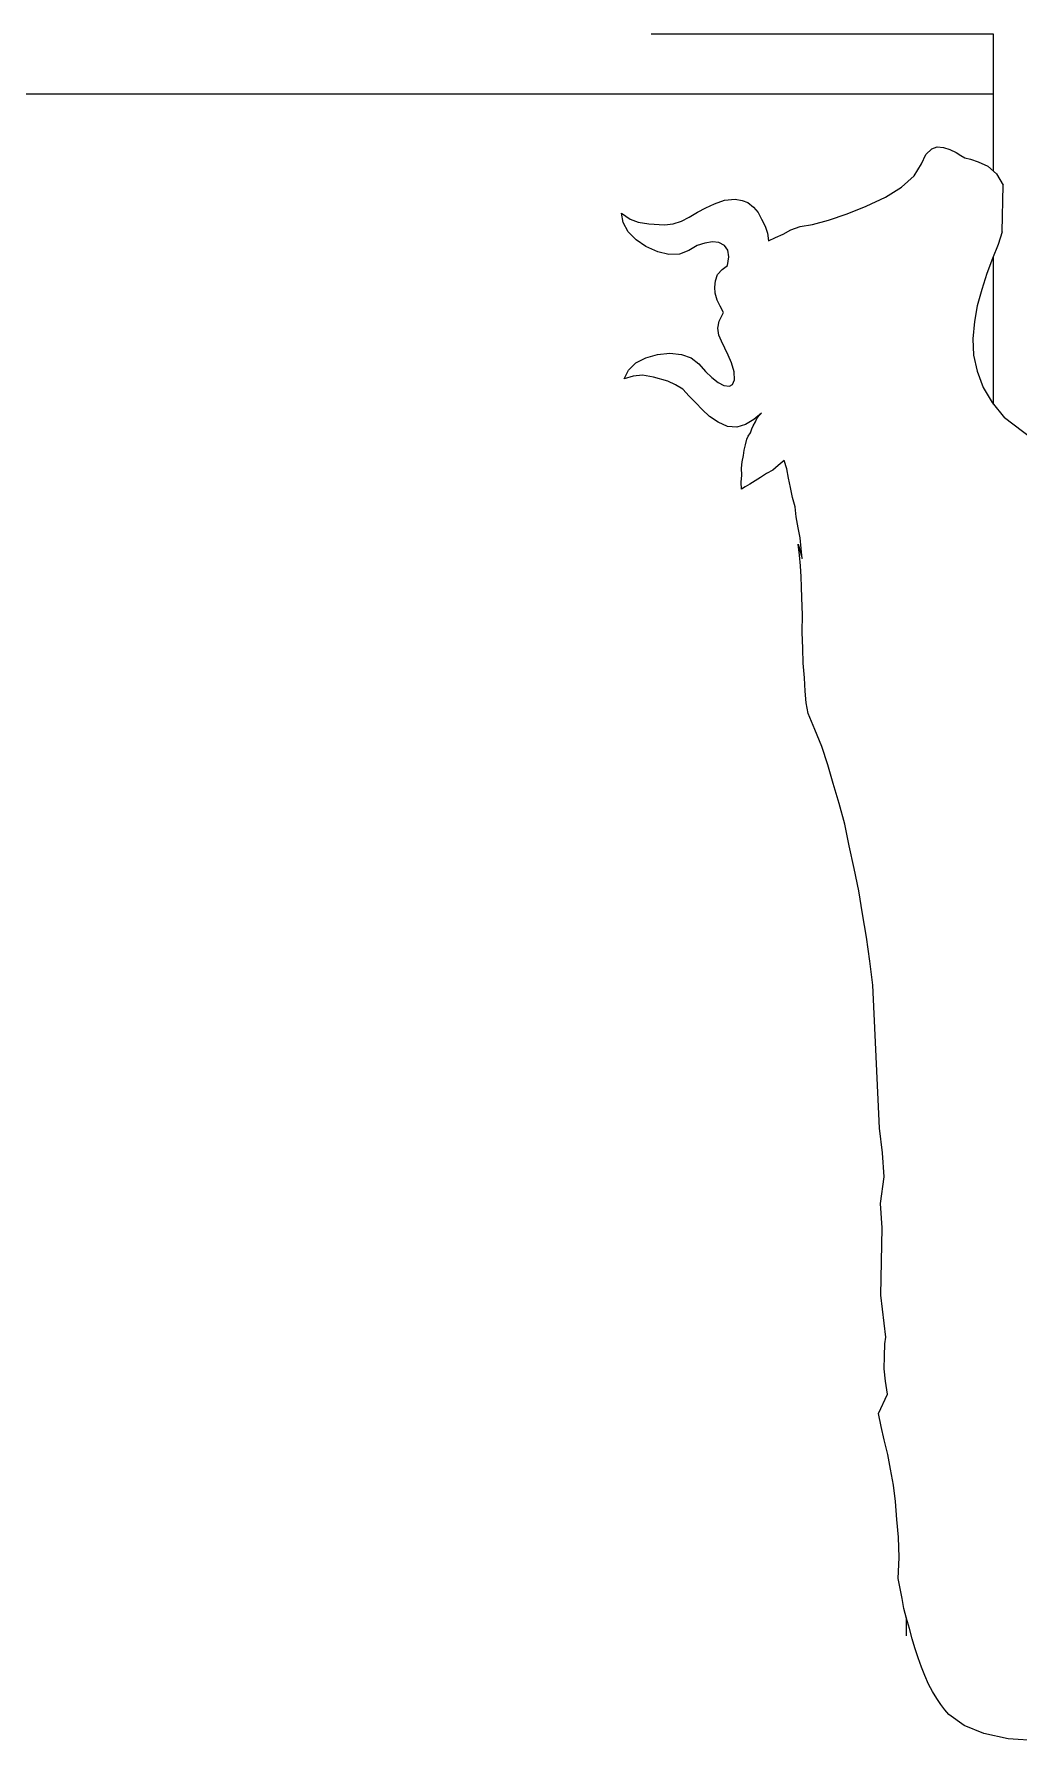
# Model space of a CAD drawing. Header units: millimetres. Extents: x 73 to 57768, y -40361 to 10065.
# Drawn here: x 3649.1 to 3785.6, y 3390.8 to 3627.5 of the extents above; entities that cross this region are included whole.
import ezdxf

# ---------------------------------------------------------------- set-up
doc = ezdxf.new("R2010")
doc.units = ezdxf.units.MM
doc.layers.add('pogled', color=7, linetype='Continuous', lineweight=5, true_color=0x8db1c3)

msp = doc.modelspace()

# ---------------------------------------------------------------- linework, layer by layer
at = {"layer": 'pogled', "linetype": 'Continuous'}
for p, q in [((3782.128, 3627.486), (3734.628, 3627.486)), ((3782.128, 3627.486), (3734.628, 3627.486)), ((3782.128, 3608.492), (3782.128, 3627.486)), ((3782.128, 3608.492), (3782.128, 3627.486)), ((3782.128, 3576.146), (3782.128, 3596.68)), ((3782.128, 3576.146), (3782.128, 3596.68))]:
    msp.add_line(p, q, dxfattribs=at)
at = {"layer": 'pogled'}
for p, q in [((3782.128, 3619.181), (3362.325, 3619.181)), ((3773.585, 3611.594), (3774.332, 3611.836)), ((3773.585, 3611.594), (3774.332, 3611.836)), ((3774.332, 3611.836), (3775.198, 3611.759)), ((3774.332, 3611.836), (3775.198, 3611.759)), ((3771.126, 3607.84), (3772.147, 3609.494)), ((3771.126, 3607.84), (3772.147, 3609.494)), ((3772.147, 3609.494), (3772.749, 3610.81)), ((3772.147, 3609.494), (3772.749, 3610.81)), ((3772.749, 3610.81), (3773.585, 3611.594)), ((3772.749, 3610.81), (3773.585, 3611.594)), ((3775.198, 3611.759), (3776.071, 3611.465)), ((3775.198, 3611.759), (3776.071, 3611.465)), ((3776.071, 3611.465), (3776.948, 3611.064)), ((3776.071, 3611.465), (3776.948, 3611.064)), ((3776.948, 3611.064), (3777.61, 3610.656)), ((3776.948, 3611.064), (3777.61, 3610.656)), ((3777.61, 3610.656), (3778.16, 3610.351)), ((3777.61, 3610.656), (3778.16, 3610.351)), ((3778.16, 3610.351), (3778.922, 3610.162)), ((3778.16, 3610.351), (3778.922, 3610.162)), ((3778.922, 3610.162), (3780.015, 3609.769)), ((3778.922, 3610.162), (3780.015, 3609.769)), ((3780.015, 3609.769), (3781.331, 3609.167)), ((3780.015, 3609.769), (3781.331, 3609.167)), ((3769.347, 3606.267), (3771.126, 3607.84)), ((3769.347, 3606.267), (3771.126, 3607.84)), ((3781.331, 3609.167), (3782.554, 3608.131)), ((3781.331, 3609.167), (3782.554, 3608.131)), ((3782.554, 3608.131), (3783.473, 3606.544)), ((3782.554, 3608.131), (3783.473, 3606.544)), ((3764.475, 3603.615), (3767.128, 3604.894)), ((3764.475, 3603.615), (3767.128, 3604.894)), ((3767.128, 3604.894), (3769.347, 3606.267)), ((3767.128, 3604.894), (3769.347, 3606.267)), ((3783.322, 3600.064), (3783.473, 3606.544)), ((3783.322, 3600.064), (3783.473, 3606.544)), ((3730.779, 3601.359), (3730.518, 3602.645)), ((3730.518, 3602.645), (3731.734, 3601.824)), ((3730.518, 3602.645), (3731.734, 3601.824)), ((3730.779, 3601.359), (3730.518, 3602.645)), ((3739.925, 3602.11), (3741.088, 3602.798)), ((3739.925, 3602.11), (3741.088, 3602.798)), ((3741.088, 3602.798), (3742.254, 3603.378)), ((3741.088, 3602.798), (3742.254, 3603.378)), ((3742.254, 3603.378), (3743.421, 3603.959)), ((3742.254, 3603.378), (3743.421, 3603.959)), ((3743.421, 3603.959), (3744.807, 3604.439)), ((3743.421, 3603.959), (3744.807, 3604.439)), ((3744.807, 3604.439), (3746.312, 3604.599)), ((3744.807, 3604.439), (3746.312, 3604.599)), ((3746.312, 3604.599), (3747.29, 3604.417)), ((3746.312, 3604.599), (3747.29, 3604.417)), ((3747.29, 3604.417), (3748.056, 3604.12)), ((3747.29, 3604.417), (3748.056, 3604.12)), ((3748.056, 3604.12), (3748.833, 3603.5)), ((3748.056, 3604.12), (3748.833, 3603.5)), ((3748.833, 3603.5), (3749.506, 3602.768)), ((3748.833, 3603.5), (3749.506, 3602.768)), ((3749.506, 3602.768), (3749.971, 3601.813)), ((3749.506, 3602.768), (3749.971, 3601.813)), ((3759.255, 3601.706), (3761.815, 3602.551)), ((3759.255, 3601.706), (3761.815, 3602.551)), ((3761.815, 3602.551), (3764.475, 3603.615)), ((3761.815, 3602.551), (3764.475, 3603.615)), ((3731.471, 3600.088), (3730.779, 3601.359)), ((3731.471, 3600.088), (3730.779, 3601.359)), ((3732.59, 3598.94), (3731.471, 3600.088)), ((3732.59, 3598.94), (3731.471, 3600.088)), ((3731.734, 3601.824), (3732.826, 3601.43)), ((3731.734, 3601.824), (3732.826, 3601.43)), ((3732.826, 3601.43), (3734.347, 3601.16)), ((3732.826, 3601.43), (3734.347, 3601.16)), ((3734.347, 3601.16), (3736.51, 3601.019)), ((3734.347, 3601.16), (3736.51, 3601.019)), ((3736.51, 3601.019), (3737.691, 3601.169)), ((3736.51, 3601.019), (3737.691, 3601.169)), ((3737.691, 3601.169), (3738.866, 3601.533)), ((3737.691, 3601.169), (3738.866, 3601.533)), ((3738.866, 3601.533), (3739.925, 3602.11)), ((3738.866, 3601.533), (3739.925, 3602.11)), ((3749.971, 3601.813), (3750.436, 3600.858)), ((3749.971, 3601.813), (3750.436, 3600.858)), ((3750.436, 3600.858), (3750.793, 3599.9)), ((3750.436, 3600.858), (3750.793, 3599.9)), ((3752.956, 3599.759), (3754.015, 3600.336)), ((3752.956, 3599.759), (3754.015, 3600.336)), ((3754.015, 3600.336), (3755.293, 3600.812)), ((3754.015, 3600.336), (3755.293, 3600.812)), ((3755.293, 3600.812), (3757.01, 3601.088)), ((3755.293, 3600.812), (3757.01, 3601.088)), ((3757.01, 3601.088), (3759.255, 3601.706)), ((3757.01, 3601.088), (3759.255, 3601.706)), ((3783.322, 3600.064), (3782.789, 3598.319)), ((3783.322, 3600.064), (3782.789, 3598.319)), ((3733.917, 3598.015), (3732.59, 3598.94)), ((3733.917, 3598.015), (3732.59, 3598.94)), ((3735.56, 3597.317), (3733.917, 3598.015)), ((3735.56, 3597.317), (3733.917, 3598.015)), ((3741.034, 3598.156), (3739.871, 3597.468)), ((3741.034, 3598.156), (3739.871, 3597.468)), ((3742.1, 3598.517), (3741.034, 3598.156)), ((3742.1, 3598.517), (3741.034, 3598.156)), ((3743.174, 3598.662), (3742.1, 3598.517)), ((3743.174, 3598.662), (3742.1, 3598.517)), ((3744.04, 3598.585), (3743.174, 3598.662)), ((3744.04, 3598.585), (3743.174, 3598.662)), ((3744.81, 3598.18), (3744.04, 3598.585)), ((3744.81, 3598.18), (3744.04, 3598.585)), ((3745.264, 3597.548), (3744.81, 3598.18)), ((3745.264, 3597.548), (3744.81, 3598.18)), ((3750.793, 3599.9), (3750.938, 3598.826)), ((3750.793, 3599.9), (3750.938, 3598.826)), ((3750.938, 3598.826), (3751.893, 3599.291)), ((3750.938, 3598.826), (3751.893, 3599.291)), ((3751.893, 3599.291), (3752.956, 3599.759)), ((3751.893, 3599.291), (3752.956, 3599.759)), ((3782.789, 3598.319), (3781.995, 3596.349)), ((3782.789, 3598.319), (3781.995, 3596.349)), ((3737.084, 3596.939), (3735.56, 3597.317)), ((3737.084, 3596.939), (3735.56, 3597.317)), ((3738.593, 3596.992), (3737.084, 3596.939)), ((3738.593, 3596.992), (3737.084, 3596.939)), ((3739.871, 3597.468), (3738.593, 3596.992)), ((3739.871, 3597.468), (3738.593, 3596.992)), ((3744.495, 3594.824), (3745.231, 3595.389)), ((3744.495, 3594.824), (3745.231, 3595.389)), ((3745.231, 3595.389), (3745.405, 3596.582)), ((3745.231, 3595.389), (3745.405, 3596.582)), ((3745.405, 3596.582), (3745.264, 3597.548)), ((3745.405, 3596.582), (3745.264, 3597.548)), ((3781.995, 3596.349), (3781.204, 3594.271)), ((3781.995, 3596.349), (3781.204, 3594.271)), ((3743.501, 3592.415), (3743.578, 3593.281)), ((3743.501, 3592.415), (3743.578, 3593.281)), ((3743.578, 3593.281), (3743.871, 3594.155)), ((3743.578, 3593.281), (3743.871, 3594.155)), ((3743.871, 3594.155), (3744.495, 3594.824)), ((3743.871, 3594.155), (3744.495, 3594.824)), ((3781.204, 3594.271), (3780.525, 3592.089)), ((3781.204, 3594.271), (3780.525, 3592.089)), ((3743.531, 3591.553), (3743.501, 3592.415)), ((3743.531, 3591.553), (3743.501, 3592.415)), ((3743.78, 3590.59), (3743.531, 3591.553)), ((3743.78, 3590.59), (3743.531, 3591.553)), ((3744.241, 3589.743), (3743.78, 3590.59)), ((3744.241, 3589.743), (3743.78, 3590.59)), ((3780.525, 3592.089), (3779.849, 3589.8)), ((3780.525, 3592.089), (3779.849, 3589.8)), ((3744.097, 3587.688), (3744.702, 3588.896)), ((3744.097, 3587.688), (3744.702, 3588.896)), ((3744.702, 3588.896), (3744.241, 3589.743)), ((3744.702, 3588.896), (3744.241, 3589.743)), ((3779.849, 3589.8), (3779.493, 3587.629)), ((3779.849, 3589.8), (3779.493, 3587.629)), ((3743.916, 3586.71), (3744.097, 3587.688)), ((3743.916, 3586.71), (3744.097, 3587.688)), ((3744.057, 3585.744), (3743.916, 3586.71)), ((3744.057, 3585.744), (3743.916, 3586.71)), ((3779.493, 3587.629), (3779.253, 3585.247)), ((3779.493, 3587.629), (3779.253, 3585.247)), ((3744.411, 3584.893), (3744.057, 3585.744)), ((3744.411, 3584.893), (3744.057, 3585.744)), ((3744.876, 3583.938), (3744.411, 3584.893)), ((3744.876, 3583.938), (3744.411, 3584.893)), ((3745.341, 3582.983), (3744.876, 3583.938)), ((3745.341, 3582.983), (3744.876, 3583.938)), ((3779.253, 3585.247), (3779.332, 3582.983)), ((3779.253, 3585.247), (3779.332, 3582.983)), ((3731.494, 3580.881), (3732.538, 3581.889)), ((3731.494, 3580.881), (3732.538, 3581.889)), ((3732.538, 3581.889), (3733.916, 3582.584)), ((3732.538, 3581.889), (3733.916, 3582.584)), ((3733.916, 3582.584), (3735.518, 3583.072)), ((3733.916, 3582.584), (3735.518, 3583.072)), ((3735.518, 3583.072), (3737.238, 3583.24)), ((3735.518, 3583.072), (3737.238, 3583.24)), ((3737.238, 3583.24), (3738.863, 3583.081)), ((3737.238, 3583.24), (3738.863, 3583.081)), ((3738.863, 3583.081), (3740.175, 3582.587)), ((3738.863, 3583.081), (3740.175, 3582.587)), ((3740.175, 3582.587), (3741.283, 3581.763)), ((3740.175, 3582.587), (3741.283, 3581.763)), ((3741.283, 3581.763), (3742.183, 3580.715)), ((3741.283, 3581.763), (3742.183, 3580.715)), ((3745.809, 3581.921), (3745.341, 3582.983)), ((3745.809, 3581.921), (3745.341, 3582.983)), ((3746.178, 3580.639), (3745.809, 3581.921)), ((3746.178, 3580.639), (3745.809, 3581.921)), ((3779.332, 3582.983), (3779.842, 3580.735)), ((3779.332, 3582.983), (3779.842, 3580.735)), ((3730.889, 3579.673), (3731.494, 3580.881)), ((3730.889, 3579.673), (3731.494, 3580.881)), ((3732.171, 3580.042), (3730.889, 3579.673)), ((3732.171, 3580.042), (3730.889, 3579.673)), ((3733.46, 3580.194), (3732.171, 3580.042)), ((3733.46, 3580.194), (3732.171, 3580.042)), ((3734.98, 3579.924), (3733.46, 3580.194)), ((3734.98, 3579.924), (3733.46, 3580.194)), ((3736.943, 3579.345), (3734.98, 3579.924)), ((3736.943, 3579.345), (3734.98, 3579.924)), ((3738.039, 3578.844), (3736.943, 3579.345)), ((3738.039, 3578.844), (3736.943, 3579.345)), ((3739.032, 3578.231), (3738.039, 3578.844)), ((3739.032, 3578.231), (3738.039, 3578.844)), ((3742.183, 3580.715), (3743.075, 3579.883)), ((3742.183, 3580.715), (3743.075, 3579.883)), ((3743.075, 3579.883), (3743.963, 3579.158)), ((3743.075, 3579.883), (3743.963, 3579.158)), ((3743.963, 3579.158), (3744.733, 3578.754)), ((3743.963, 3579.158), (3744.733, 3578.754)), ((3744.733, 3578.754), (3745.491, 3578.672)), ((3744.733, 3578.754), (3745.491, 3578.672)), ((3745.491, 3578.672), (3745.915, 3578.903)), ((3745.491, 3578.672), (3745.915, 3578.903)), ((3745.915, 3578.903), (3746.215, 3579.561)), ((3745.915, 3578.903), (3746.215, 3579.561)), ((3746.215, 3579.561), (3746.178, 3580.639)), ((3746.215, 3579.561), (3746.178, 3580.639)), ((3779.842, 3580.735), (3780.676, 3578.498)), ((3779.842, 3580.735), (3780.676, 3578.498)), ((3739.928, 3577.291), (3739.032, 3578.231)), ((3739.928, 3577.291), (3739.032, 3578.231)), ((3740.824, 3576.351), (3739.928, 3577.291)), ((3740.824, 3576.351), (3739.928, 3577.291)), ((3741.72, 3575.411), (3740.824, 3576.351)), ((3741.72, 3575.411), (3740.824, 3576.351)), ((3780.676, 3578.498), (3781.936, 3576.384)), ((3780.676, 3578.498), (3781.936, 3576.384)), ((3781.936, 3576.384), (3783.628, 3574.285)), ((3781.936, 3576.384), (3783.628, 3574.285)), ((3742.724, 3574.475), (3741.72, 3575.411)), ((3742.724, 3574.475), (3741.72, 3575.411)), ((3743.94, 3573.654), (3742.724, 3574.475)), ((3743.94, 3573.654), (3742.724, 3574.475)), ((3748.89, 3574.043), (3747.727, 3573.355)), ((3748.89, 3574.043), (3747.727, 3573.355)), ((3749.938, 3574.943), (3748.89, 3574.043)), ((3749.938, 3574.943), (3748.89, 3574.043)), ((3749.117, 3573.727), (3749.317, 3574.166)), ((3749.117, 3573.727), (3749.317, 3574.166)), ((3749.317, 3574.166), (3749.626, 3574.608)), ((3749.317, 3574.166), (3749.626, 3574.608)), ((3749.626, 3574.608), (3749.938, 3574.943)), ((3749.626, 3574.608), (3749.938, 3574.943)), ((3788.837, 3570.366), (3783.628, 3574.285)), ((3788.837, 3570.366), (3783.628, 3574.285)), ((3745.256, 3573.053), (3743.94, 3573.654)), ((3745.256, 3573.053), (3743.94, 3573.654)), ((3746.553, 3572.99), (3745.256, 3573.053)), ((3746.553, 3572.99), (3745.256, 3573.053)), ((3747.727, 3573.355), (3746.553, 3572.99)), ((3747.727, 3573.355), (3746.553, 3572.99)), ((3747.906, 3571.311), (3748.107, 3571.75)), ((3747.906, 3571.311), (3748.107, 3571.75)), ((3748.107, 3571.75), (3748.415, 3572.192)), ((3748.107, 3571.75), (3748.415, 3572.192)), ((3748.415, 3572.192), (3748.612, 3572.738)), ((3748.415, 3572.192), (3748.612, 3572.738)), ((3748.612, 3572.738), (3748.812, 3573.177)), ((3748.612, 3572.738), (3748.812, 3573.177)), ((3748.812, 3573.177), (3749.117, 3573.727)), ((3748.812, 3573.177), (3749.117, 3573.727)), ((3747.447, 3569.029), (3747.528, 3569.787)), ((3747.447, 3569.029), (3747.528, 3569.787)), ((3747.528, 3569.787), (3747.717, 3570.549)), ((3747.528, 3569.787), (3747.717, 3570.549)), ((3747.717, 3570.549), (3747.906, 3571.311)), ((3747.717, 3570.549), (3747.906, 3571.311)), ((3747.183, 3567.293), (3747.261, 3568.159)), ((3747.183, 3567.293), (3747.261, 3568.159)), ((3747.217, 3566.323), (3747.183, 3567.293)), ((3747.217, 3566.323), (3747.183, 3567.293)), ((3747.261, 3568.159), (3747.447, 3569.029)), ((3747.261, 3568.159), (3747.447, 3569.029)), ((3751.51, 3567.012), (3750.662, 3566.551)), ((3751.51, 3567.012), (3750.662, 3566.551)), ((3752.241, 3567.685), (3751.51, 3567.012)), ((3752.241, 3567.685), (3751.51, 3567.012)), ((3753.081, 3568.362), (3752.241, 3567.685)), ((3753.081, 3568.362), (3752.241, 3567.685)), ((3753.446, 3567.188), (3753.081, 3568.362)), ((3753.446, 3567.188), (3753.081, 3568.362)), ((3753.707, 3565.902), (3753.446, 3567.188)), ((3753.707, 3565.902), (3753.446, 3567.188)), ((3747.143, 3565.349), (3747.217, 3566.323)), ((3747.143, 3565.349), (3747.217, 3566.323)), ((3747.177, 3564.379), (3747.143, 3565.349)), ((3747.177, 3564.379), (3747.143, 3565.349)), ((3747.705, 3564.721), (3747.177, 3564.379)), ((3747.705, 3564.721), (3747.177, 3564.379)), ((3748.34, 3565.067), (3747.705, 3564.721)), ((3748.34, 3565.067), (3747.705, 3564.721)), ((3749.08, 3565.525), (3748.34, 3565.067)), ((3749.08, 3565.525), (3748.34, 3565.067)), ((3749.819, 3565.982), (3749.08, 3565.525)), ((3749.819, 3565.982), (3749.08, 3565.525)), ((3750.662, 3566.551), (3749.819, 3565.982)), ((3750.662, 3566.551), (3749.819, 3565.982)), ((3753.967, 3564.616), (3753.707, 3565.902)), ((3753.967, 3564.616), (3753.707, 3565.902)), ((3754.232, 3563.223), (3753.967, 3564.616)), ((3754.232, 3563.223), (3753.967, 3564.616)), ((3754.6, 3561.941), (3754.232, 3563.223)), ((3754.6, 3561.941), (3754.232, 3563.223)), ((3754.757, 3560.543), (3754.6, 3561.941)), ((3754.757, 3560.543), (3754.6, 3561.941)), ((3755.025, 3559.042), (3754.757, 3560.543)), ((3755.025, 3559.042), (3754.757, 3560.543)), ((3755.29, 3557.648), (3755.025, 3559.042)), ((3755.29, 3557.648), (3755.025, 3559.042)), ((3755.45, 3556.143), (3755.29, 3557.648)), ((3755.45, 3556.143), (3755.29, 3557.648)), ((3755.218, 3555.239), (3755.058, 3556.744)), ((3755.058, 3556.744), (3755.607, 3554.746)), ((3755.058, 3556.744), (3755.607, 3554.746)), ((3755.218, 3555.239), (3755.058, 3556.744)), ((3755.379, 3553.734), (3755.218, 3555.239)), ((3755.379, 3553.734), (3755.218, 3555.239)), ((3755.607, 3554.746), (3755.45, 3556.143)), ((3755.607, 3554.746), (3755.45, 3556.143)), ((3755.431, 3552.225), (3755.379, 3553.734)), ((3755.431, 3552.225), (3755.379, 3553.734)), ((3755.48, 3550.824), (3755.431, 3552.225)), ((3755.48, 3550.824), (3755.431, 3552.225)), ((3755.533, 3549.315), (3755.48, 3550.824)), ((3755.533, 3549.315), (3755.48, 3550.824)), ((3755.616, 3546.944), (3755.533, 3549.315)), ((3755.616, 3546.944), (3755.533, 3549.315)), ((3755.591, 3544.569), (3755.616, 3546.944)), ((3755.591, 3544.569), (3755.616, 3546.944)), ((3755.67, 3542.306), (3755.591, 3544.569)), ((3755.67, 3542.306), (3755.591, 3544.569)), ((3755.741, 3540.258), (3755.67, 3542.306)), ((3755.741, 3540.258), (3755.67, 3542.306)), ((3755.92, 3538.214), (3755.741, 3540.258)), ((3755.92, 3538.214), (3755.741, 3540.258)), ((3755.984, 3536.382), (3755.92, 3538.214)), ((3755.984, 3536.382), (3755.92, 3538.214)), ((3756.149, 3534.769), (3755.984, 3536.382)), ((3756.149, 3534.769), (3755.984, 3536.382)), ((3756.417, 3533.268), (3756.149, 3534.769)), ((3756.417, 3533.268), (3756.149, 3534.769)), ((3757.358, 3531.034), (3756.417, 3533.268)), ((3757.358, 3531.034), (3756.417, 3533.268)), ((3758.303, 3528.693), (3757.358, 3531.034)), ((3758.303, 3528.693), (3757.358, 3531.034)), ((3759.148, 3526.133), (3758.303, 3528.693)), ((3759.148, 3526.133), (3758.303, 3528.693)), ((3759.885, 3523.569), (3759.148, 3526.133)), ((3759.885, 3523.569), (3759.148, 3526.133)), ((3760.737, 3520.793), (3759.885, 3523.569)), ((3760.737, 3520.793), (3759.885, 3523.569)), ((3761.486, 3517.906), (3760.737, 3520.793)), ((3761.486, 3517.906), (3760.737, 3520.793)), ((3762.13, 3514.907), (3761.486, 3517.906)), ((3762.13, 3514.907), (3761.486, 3517.906)), ((3762.778, 3511.8), (3762.13, 3514.907)), ((3762.778, 3511.8), (3762.13, 3514.907)), ((3763.426, 3508.693), (3762.778, 3511.8)), ((3763.426, 3508.693), (3762.778, 3511.8)), ((3763.97, 3505.475), (3763.426, 3508.693)), ((3763.97, 3505.475), (3763.426, 3508.693)), ((3764.514, 3502.257), (3763.97, 3505.475)), ((3764.514, 3502.257), (3763.97, 3505.475)), ((3764.954, 3498.927), (3764.514, 3502.257)), ((3764.954, 3498.927), (3764.514, 3502.257)), ((3765.394, 3495.597), (3764.954, 3498.927)), ((3765.394, 3495.597), (3764.954, 3498.927)), ((3766.302, 3475.774), (3765.394, 3495.597)), ((3766.302, 3475.774), (3765.394, 3495.597)), ((3766.746, 3472.336), (3766.302, 3475.774)), ((3766.746, 3472.336), (3766.302, 3475.774)), ((3766.97, 3468.999), (3766.746, 3472.336)), ((3766.97, 3468.999), (3766.746, 3472.336)), ((3766.452, 3465.298), (3766.97, 3468.999)), ((3766.452, 3465.298), (3766.97, 3468.999)), ((3766.699, 3461.936), (3766.452, 3465.298)), ((3766.699, 3461.936), (3766.452, 3465.298)), ((3766.493, 3452.587), (3766.699, 3461.936)), ((3766.493, 3452.587), (3766.699, 3461.936)), ((3766.699, 3461.936), (3766.699, 3461.936)), ((3766.699, 3461.936), (3766.699, 3461.936)), ((3766.699, 3461.936), (3766.699, 3461.936)), ((3766.699, 3461.936), (3766.699, 3461.936)), ((3766.699, 3461.936), (3766.699, 3461.936)), ((3766.699, 3461.936), (3766.699, 3461.936)), ((3766.699, 3461.936), (3766.699, 3461.936)), ((3766.699, 3461.936), (3766.699, 3461.936)), ((3766.699, 3461.936), (3766.699, 3461.936)), ((3766.699, 3461.936), (3766.699, 3461.936)), ((3766.699, 3461.936), (3766.699, 3461.936)), ((3766.699, 3461.936), (3766.699, 3461.936)), ((3767.182, 3446.781), (3766.493, 3452.587)), ((3766.493, 3452.587), (3766.493, 3452.587)), ((3766.493, 3452.587), (3766.493, 3452.587)), ((3767.182, 3446.781), (3766.493, 3452.587)), ((3767.052, 3445.86), (3767.182, 3446.781)), ((3767.052, 3445.86), (3767.182, 3446.781)), ((3767.182, 3446.781), (3767.182, 3446.781)), ((3767.182, 3446.781), (3767.182, 3446.781)), ((3767.182, 3446.781), (3767.182, 3446.781)), ((3767.182, 3446.781), (3767.182, 3446.781)), ((3767.182, 3446.781), (3767.182, 3446.781)), ((3767.182, 3446.781), (3767.182, 3446.781)), ((3767.182, 3446.781), (3767.182, 3446.781)), ((3767.182, 3446.781), (3767.182, 3446.781)), ((3767.182, 3446.781), (3767.182, 3446.781)), ((3767.182, 3446.781), (3767.182, 3446.781)), ((3766.957, 3442.403), (3767.005, 3444.132)), ((3766.957, 3442.403), (3767.005, 3444.132)), ((3767.005, 3444.132), (3767.052, 3445.86)), ((3767.005, 3444.132), (3767.052, 3445.86)), ((3767.125, 3440.683), (3766.957, 3442.403)), ((3767.125, 3440.683), (3766.957, 3442.403)), ((3767.405, 3438.858), (3767.125, 3440.683)), ((3767.405, 3438.858), (3767.125, 3440.683)), ((3766.173, 3436.21), (3767.405, 3438.858)), ((3766.173, 3436.21), (3767.405, 3438.858)), ((3766.56, 3434.389), (3766.173, 3436.21)), ((3766.56, 3434.389), (3766.173, 3436.21)), ((3766.948, 3432.568), (3766.56, 3434.389)), ((3766.948, 3432.568), (3766.56, 3434.389)), ((3767.45, 3430.535), (3766.948, 3432.568)), ((3767.45, 3430.535), (3766.948, 3432.568)), ((3767.845, 3428.499), (3767.45, 3430.535)), ((3767.845, 3428.499), (3767.45, 3430.535)), ((3768.247, 3426.247), (3767.845, 3428.499)), ((3768.247, 3426.247), (3767.845, 3428.499)), ((3768.542, 3423.991), (3768.247, 3426.247)), ((3768.542, 3423.991), (3768.247, 3426.247)), ((3768.736, 3421.516), (3768.542, 3423.991)), ((3768.736, 3421.516), (3768.542, 3423.991)), ((3768.931, 3419.041), (3768.736, 3421.516)), ((3768.931, 3419.041), (3768.736, 3421.516)), ((3769.028, 3416.238), (3768.931, 3419.041)), ((3769.028, 3416.238), (3768.931, 3419.041)), ((3768.915, 3413.321), (3769.028, 3416.238)), ((3768.915, 3413.321), (3769.028, 3416.238)), ((3769.179, 3411.927), (3768.915, 3413.321)), ((3769.179, 3411.927), (3768.915, 3413.321)), ((3769.444, 3410.534), (3769.179, 3411.927)), ((3769.444, 3410.534), (3769.179, 3411.927)), ((3769.708, 3409.14), (3769.444, 3410.534)), ((3769.708, 3409.14), (3769.444, 3410.534)), ((3770.08, 3407.75), (3769.708, 3409.14)), ((3770.08, 3407.75), (3769.708, 3409.14)), ((3770.043, 3405.36), (3770.043, 3407.891)), ((3770.043, 3405.36), (3770.043, 3407.891)), ((3770.453, 3406.36), (3770.08, 3407.75)), ((3770.453, 3406.36), (3770.08, 3407.75)), ((3770.825, 3404.971), (3770.453, 3406.36)), ((3770.825, 3404.971), (3770.453, 3406.36)), ((3771.193, 3403.689), (3770.825, 3404.971)), ((3771.193, 3403.689), (3770.825, 3404.971)), ((3771.673, 3402.303), (3771.193, 3403.689)), ((3771.673, 3402.303), (3771.193, 3403.689)), ((3772.15, 3401.024), (3771.673, 3402.303)), ((3772.15, 3401.024), (3771.673, 3402.303)), ((3772.622, 3399.854), (3772.15, 3401.024)), ((3772.622, 3399.854), (3772.15, 3401.024)), ((3773.095, 3398.683), (3772.622, 3399.854)), ((3773.095, 3398.683), (3772.622, 3399.854)), ((3773.671, 3397.624), (3773.095, 3398.683)), ((3773.671, 3397.624), (3773.095, 3398.683)), ((3774.244, 3396.673), (3773.671, 3397.624)), ((3774.244, 3396.673), (3773.671, 3397.624)), ((3774.813, 3395.83), (3774.244, 3396.673)), ((3774.813, 3395.83), (3774.244, 3396.673)), ((3775.378, 3395.094), (3774.813, 3395.83)), ((3775.378, 3395.094), (3774.813, 3395.83)), ((3775.94, 3394.466), (3775.378, 3395.094)), ((3775.94, 3394.466), (3775.378, 3395.094)), ((3778.044, 3392.921), (3775.94, 3394.466)), ((3778.044, 3392.921), (3775.94, 3394.466)), ((3780.78, 3391.83), (3778.044, 3392.921)), ((3780.78, 3391.83), (3778.044, 3392.921)), ((3784.151, 3391.084), (3780.78, 3391.83)), ((3784.151, 3391.084), (3780.78, 3391.83)), ((3788.369, 3390.8), (3784.151, 3391.084)), ((3788.369, 3390.8), (3784.151, 3391.084))]:
    msp.add_line(p, q, dxfattribs=at)

doc.saveas('drawing.dxf')
